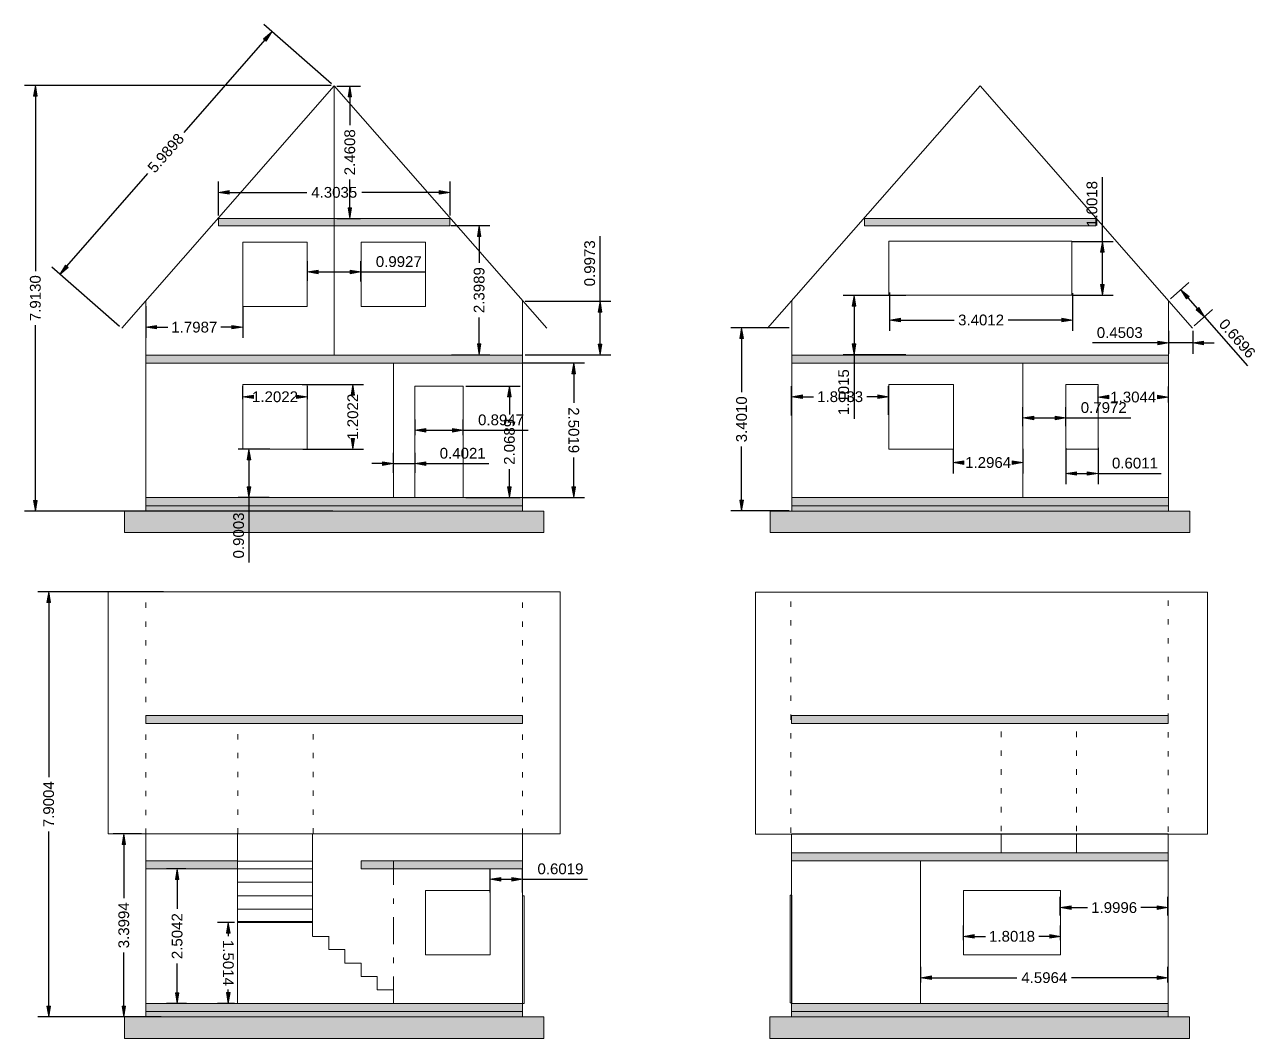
# Model space of a CAD drawing. Header units: inches. Extents: x -2.6 to 20.7, y -24.8 to 7.5.
# Drawn here: x -2.25 to 20.66, y -24.8 to -5.96 of the extents above; entities that cross this region are included whole.
import ezdxf

# ---------------------------------------------------------------- set-up
doc = ezdxf.new("R2010")
doc.units = ezdxf.units.IN
doc.header["$MEASUREMENT"] = 0
doc.linetypes.add('DASHDOT', pattern=[1, 0.5, -0.25, 0, -0.25])
doc.linetypes.add('DOT', pattern=[0.25, 0, -0.25])
doc.layers.get('0').update_dxf_attribs({"lineweight": 0})
doc.layers.get('Defpoints').update_dxf_attribs({"lineweight": 0})
doc.styles.get("Standard").update_dxf_attribs({"font": 'arial.ttf'})
doc.dimstyles.get("Standard").update_dxf_attribs({"dimtxt": 0.2, "dimasz": 0.2, "dimexe": 0.2, "dimexo": 0.05, "dimgap": 0.09, "dimtad": 0, "dimdec": 4, "dimzin": 0, "dimdsep": 46, "dimtxsty": 'Standard', "dimblk": 'VDDIM_DEFAULT', "dimcen": 0.09, "dimclre": 256, "dimclrt": 256, "dimadec": 0, "dimazin": 0, "dimtfac": 1, "dimtdec": 4, "dimtix": 1, "dimtmove": 0, "dimatfit": 3, "dimfxl": 0, "dimtolj": 1, "dimtzin": 0, "dimarcsym": 0})

# ---------------------------------------------------------------- blocks, each defined once
blk = doc.blocks.new('VDDIM_DEFAULT')
at = {"linetype": 'Continuous'}
blk.add_hatch(color=0, dxfattribs=at).paths.add_polyline_path([(0, 0), (-1, -0.1665), (-1, 0.1665)], flags=0)
at = {"color": 0, "linetype": 'Continuous'}
blk.add_lwpolyline([(0, 0), (-1, -0.1665), (-1, 0.1665), (0, 0)], dxfattribs=at)
blk = doc.blocks.new('*D25')
at = {"lineweight": -2}
for p, q in [((6.999, -12.247), (8.152, -12.247)), ((6.999, -14.748), (8.152, -14.748))]:
    blk.add_line(p, q, dxfattribs=at)
at = {"color": 0, "lineweight": -2}
for p, q in [((7.952, -12.447), (7.952, -12.991)), ((7.952, -14.548), (7.952, -14.004))]:
    blk.add_line(p, q, dxfattribs=at)
at = {"layer": 'Defpoints', "color": 0}
for p in [(6.949, -12.247), (7.952, -12.247), (6.949, -14.748)]:
    blk.add_point(p, dxfattribs=at)
at = {"color": 0, "lineweight": -2, "xscale": 0.2, "yscale": 0.2, "zscale": 0.2}
for p, rotation in [((7.952, -12.247), 90), ((7.952, -14.748), 270)]:
    blk.add_blockref('VDDIM_DEFAULT', p, dxfattribs=dict(at, rotation=rotation))
at = {"insert": (7.952, -13.497), "char_height": 0.2, "attachment_point": 5, "rotation": 270}
blk.add_mtext('\\A1;2.5019', dxfattribs=at)
blk = doc.blocks.new('*D26')
at = {"color": 0, "lineweight": -2}
for p, q in [((8.443, -11.101), (8.443, -9.892)), ((8.443, -11.898), (8.443, -11.301))]:
    blk.add_line(p, q, dxfattribs=at)
at = {"lineweight": -2}
for p, q in [((7.051, -11.101), (8.643, -11.101)), ((7.051, -12.098), (8.643, -12.098))]:
    blk.add_line(p, q, dxfattribs=at)
at = {"layer": 'Defpoints', "color": 0}
for p in [(7.001, -11.101), (8.443, -11.101), (7.001, -12.098)]:
    blk.add_point(p, dxfattribs=at)
at = {"color": 0, "lineweight": -2, "xscale": 0.2, "yscale": 0.2, "zscale": 0.2}
for p, rotation in [((8.443, -11.101), 90), ((8.443, -12.098), 270)]:
    blk.add_blockref('VDDIM_DEFAULT', p, dxfattribs=dict(at, rotation=rotation))
at = {"insert": (8.25, -10.396), "char_height": 0.2, "attachment_point": 5, "rotation": 90}
blk.add_mtext('\\A1;0.9973', dxfattribs=at)
blk = doc.blocks.new('*D27')
at = {"lineweight": -2}
for p, q in [((4.601, -14.29), (4.601, -13.919)), ((5.003, -14.29), (5.003, -13.919))]:
    blk.add_line(p, q, dxfattribs=at)
at = {"color": 0, "lineweight": -2}
for p, q in [((4.401, -14.119), (4.201, -14.119)), ((4.601, -14.119), (5.003, -14.119)), ((5.203, -14.119), (6.374, -14.119))]:
    blk.add_line(p, q, dxfattribs=at)
at = {"layer": 'Defpoints', "color": 0}
for p in [(5.003, -14.119), (4.601, -14.34), (5.003, -14.34)]:
    blk.add_point(p, dxfattribs=at)
at = {"color": 0, "lineweight": -2, "xscale": 0.2, "yscale": 0.2, "zscale": 0.2}
blk.add_blockref('VDDIM_DEFAULT', (4.601, -14.119), dxfattribs=at)
at = {"color": 0, "lineweight": -2, "xscale": 0.2, "yscale": 0.2, "zscale": 0.2, "rotation": 180}
blk.add_blockref('VDDIM_DEFAULT', (5.003, -14.119), dxfattribs=at)
at = {"insert": (5.889, -13.927), "char_height": 0.2, "attachment_point": 5}
blk.add_mtext('\\A1;0.4021', dxfattribs=at)
blk = doc.blocks.new('*D28')
at = {"lineweight": -2}
for p, q in [((5.003, -13.591), (5.003, -13.299)), ((5.897, -13.591), (5.897, -13.299))]:
    blk.add_line(p, q, dxfattribs=at)
at = {"color": 0, "lineweight": -2}
for p, q in [((5.203, -13.499), (5.697, -13.499)), ((5.897, -13.499), (7.106, -13.499))]:
    blk.add_line(p, q, dxfattribs=at)
at = {"layer": 'Defpoints', "color": 0}
for p in [(5.897, -13.499), (5.003, -13.641), (5.897, -13.641)]:
    blk.add_point(p, dxfattribs=at)
at = {"color": 0, "lineweight": -2, "xscale": 0.2, "yscale": 0.2, "zscale": 0.2, "rotation": 180}
blk.add_blockref('VDDIM_DEFAULT', (5.003, -13.499), dxfattribs=at)
at = {"color": 0, "lineweight": -2, "xscale": 0.2, "yscale": 0.2, "zscale": 0.2}
blk.add_blockref('VDDIM_DEFAULT', (5.897, -13.499), dxfattribs=at)
at = {"insert": (6.602, -13.306), "char_height": 0.2, "attachment_point": 5}
blk.add_mtext('\\A1;0.8947', dxfattribs=at)
blk = doc.blocks.new('*D29')
at = {"lineweight": -2}
for p, q in [((5.95, -12.68), (6.958, -12.68)), ((5.95, -14.749), (6.958, -14.749))]:
    blk.add_line(p, q, dxfattribs=at)
at = {"color": 0, "lineweight": -2}
for p, q in [((6.758, -12.88), (6.758, -13.208)), ((6.758, -14.549), (6.758, -14.221))]:
    blk.add_line(p, q, dxfattribs=at)
at = {"layer": 'Defpoints', "color": 0}
for p in [(5.9, -12.68), (6.758, -12.68), (5.9, -14.749)]:
    blk.add_point(p, dxfattribs=at)
at = {"color": 0, "lineweight": -2, "xscale": 0.2, "yscale": 0.2, "zscale": 0.2}
for p, rotation in [((6.758, -12.68), 89.99999999999991), ((6.758, -14.749), 269.9999999999999)]:
    blk.add_blockref('VDDIM_DEFAULT', p, dxfattribs=dict(at, rotation=rotation))
at = {"insert": (6.758, -13.714), "char_height": 0.2, "attachment_point": 5, "rotation": 90}
blk.add_mtext('\\A1;2.0689', dxfattribs=at)
blk = doc.blocks.new('*D30')
at = {"lineweight": -2}
for p, q in [((3.549, -7.101), (3.991, -7.101)), ((3.549, -9.562), (3.991, -9.562))]:
    blk.add_line(p, q, dxfattribs=at)
at = {"color": 0, "lineweight": -2}
for p, q in [((3.791, -7.301), (3.791, -7.825)), ((3.791, -9.362), (3.791, -8.838))]:
    blk.add_line(p, q, dxfattribs=at)
at = {"layer": 'Defpoints', "color": 0}
for p in [(3.499, -7.101), (3.499, -9.562), (3.791, -9.562)]:
    blk.add_point(p, dxfattribs=at)
at = {"color": 0, "lineweight": -2, "xscale": 0.2, "yscale": 0.2, "zscale": 0.2}
for p, rotation in [((3.791, -7.101), 90), ((3.791, -9.562), 270)]:
    blk.add_blockref('VDDIM_DEFAULT', p, dxfattribs=dict(at, rotation=rotation))
at = {"insert": (3.791, -8.332), "char_height": 0.2, "attachment_point": 5, "rotation": 90}
blk.add_mtext('\\A1;2.4608', dxfattribs=at)
blk = doc.blocks.new('*D31')
at = {"lineweight": -2}
for p, q in [((1.35, -9.51), (1.35, -8.878)), ((5.653, -9.51), (5.653, -8.878))]:
    blk.add_line(p, q, dxfattribs=at)
at = {"color": 0, "lineweight": -2}
for p, q in [((1.55, -9.078), (2.992, -9.078)), ((5.453, -9.078), (4.011, -9.078))]:
    blk.add_line(p, q, dxfattribs=at)
at = {"layer": 'Defpoints', "color": 0}
for p in [(5.653, -9.078), (1.35, -9.56), (5.653, -9.56)]:
    blk.add_point(p, dxfattribs=at)
at = {"color": 0, "lineweight": -2, "xscale": 0.2, "yscale": 0.2, "zscale": 0.2, "rotation": 180}
blk.add_blockref('VDDIM_DEFAULT', (1.35, -9.078), dxfattribs=at)
at = {"color": 0, "lineweight": -2, "xscale": 0.2, "yscale": 0.2, "zscale": 0.2}
blk.add_blockref('VDDIM_DEFAULT', (5.653, -9.078), dxfattribs=at)
at = {"insert": (3.501, -9.078), "char_height": 0.2, "attachment_point": 5}
blk.add_mtext('\\A1;4.3035', dxfattribs=at)
blk = doc.blocks.new('*D32')
at = {"lineweight": -2}
for p, q in [((3.451, -7.062), (2.191, -5.96)), ((-0.491, -11.571), (-1.751, -10.47))]:
    blk.add_line(p, q, dxfattribs=at)
at = {"color": 0, "lineweight": -2}
for p, q in [((2.21, -6.242), (0.703, -7.966)), ((-1.469, -10.451), (0.038, -8.727))]:
    blk.add_line(p, q, dxfattribs=at)
at = {"layer": 'Defpoints', "color": 0}
for p in [(2.342, -6.092), (3.489, -7.094), (-0.453, -11.604)]:
    blk.add_point(p, dxfattribs=at)
at = {"color": 0, "lineweight": -2, "xscale": 0.2, "yscale": 0.2, "zscale": 0.2}
for p, rotation in [((2.342, -6.092), 48.83959633795348), ((-1.6, -10.601), 228.8395963379535)]:
    blk.add_blockref('VDDIM_DEFAULT', p, dxfattribs=dict(at, rotation=rotation))
at = {"insert": (0.371, -8.346), "char_height": 0.2, "attachment_point": 5, "rotation": 48.8396}
blk.add_mtext('\\A1;5.9898', dxfattribs=at)
blk = doc.blocks.new('*D33')
at = {"lineweight": -2}
for p, q in [((3.444, -7.088), (-2.254, -7.088)), ((3.478, -15.001), (-2.254, -15.001))]:
    blk.add_line(p, q, dxfattribs=at)
at = {"color": 0, "lineweight": -2}
for p, q in [((-2.054, -7.288), (-2.054, -10.541)), ((-2.054, -14.801), (-2.054, -11.548))]:
    blk.add_line(p, q, dxfattribs=at)
at = {"layer": 'Defpoints', "color": 0}
for p in [(3.494, -7.088), (-2.054, -15.001), (3.528, -15.001)]:
    blk.add_point(p, dxfattribs=at)
at = {"color": 0, "lineweight": -2, "xscale": 0.2, "yscale": 0.2, "zscale": 0.2}
for p, rotation in [((-2.054, -7.088), 89.99999999999991), ((-2.054, -15.001), 269.9999999999999)]:
    blk.add_blockref('VDDIM_DEFAULT', p, dxfattribs=dict(at, rotation=rotation))
at = {"insert": (-2.054, -11.044), "char_height": 0.2, "attachment_point": 5, "rotation": 90}
blk.add_mtext('\\A1;7.9130', dxfattribs=at)
blk = doc.blocks.new('*D34')
at = {"lineweight": -2}
for p, q in [((5.666, -9.695), (6.395, -9.695)), ((5.678, -12.094), (6.395, -12.094))]:
    blk.add_line(p, q, dxfattribs=at)
at = {"color": 0, "lineweight": -2}
for p, q in [((6.195, -9.895), (6.195, -10.387)), ((6.195, -11.894), (6.195, -11.401))]:
    blk.add_line(p, q, dxfattribs=at)
at = {"layer": 'Defpoints', "color": 0}
for p in [(5.616, -9.695), (5.628, -12.094), (6.195, -12.094)]:
    blk.add_point(p, dxfattribs=at)
at = {"color": 0, "lineweight": -2, "xscale": 0.2, "yscale": 0.2, "zscale": 0.2}
for p, rotation in [((6.195, -9.695), 89.99999999999986), ((6.195, -12.094), 269.9999999999998)]:
    blk.add_blockref('VDDIM_DEFAULT', p, dxfattribs=dict(at, rotation=rotation))
at = {"insert": (6.195, -10.894), "char_height": 0.2, "attachment_point": 5, "rotation": 90}
blk.add_mtext('\\A1;2.3989', dxfattribs=at)
blk = doc.blocks.new('*D35')
at = {"lineweight": -2}
for p, q in [((3.004, -10.72), (3.004, -10.357)), ((3.997, -10.732), (3.997, -10.357))]:
    blk.add_line(p, q, dxfattribs=at)
at = {"color": 0, "lineweight": -2}
for p, q in [((3.204, -10.557), (3.797, -10.557)), ((3.997, -10.557), (5.206, -10.557))]:
    blk.add_line(p, q, dxfattribs=at)
at = {"layer": 'Defpoints', "color": 0}
for p in [(3.997, -10.557), (3.004, -10.77), (3.997, -10.782)]:
    blk.add_point(p, dxfattribs=at)
at = {"color": 0, "lineweight": -2, "xscale": 0.2, "yscale": 0.2, "zscale": 0.2, "rotation": 180}
blk.add_blockref('VDDIM_DEFAULT', (3.004, -10.557), dxfattribs=at)
at = {"color": 0, "lineweight": -2, "xscale": 0.2, "yscale": 0.2, "zscale": 0.2}
blk.add_blockref('VDDIM_DEFAULT', (3.997, -10.557), dxfattribs=at)
at = {"insert": (4.701, -10.365), "char_height": 0.2, "attachment_point": 5}
blk.add_mtext('\\A1;0.9927', dxfattribs=at)
blk = doc.blocks.new('*D40')
at = {"lineweight": -2}
for p, q in [((13.824, -10.94), (13.824, -11.65)), ((17.226, -10.949), (17.226, -11.65))]:
    blk.add_line(p, q, dxfattribs=at)
at = {"color": 0, "lineweight": -2}
for p, q in [((14.024, -11.45), (15.022, -11.45)), ((17.026, -11.45), (16.029, -11.45))]:
    blk.add_line(p, q, dxfattribs=at)
at = {"layer": 'Defpoints', "color": 0}
for p in [(13.824, -10.89), (17.226, -10.899), (17.226, -11.45)]:
    blk.add_point(p, dxfattribs=at)
at = {"color": 0, "lineweight": -2, "xscale": 0.2, "yscale": 0.2, "zscale": 0.2, "rotation": 180}
blk.add_blockref('VDDIM_DEFAULT', (13.824, -11.45), dxfattribs=at)
at = {"color": 0, "lineweight": -2, "xscale": 0.2, "yscale": 0.2, "zscale": 0.2}
blk.add_blockref('VDDIM_DEFAULT', (17.226, -11.45), dxfattribs=at)
at = {"insert": (15.525, -11.45), "char_height": 0.2, "attachment_point": 5}
blk.add_mtext('\\A1;3.4012', dxfattribs=at)
blk = doc.blocks.new('*D41')
at = {"lineweight": -2}
for p, q in [((0, -11.195), (0, -11.783)), ((1.799, -11.195), (1.799, -11.783))]:
    blk.add_line(p, q, dxfattribs=at)
at = {"color": 0, "lineweight": -2}
for p, q in [((0.2, -11.583), (0.405, -11.583)), ((1.599, -11.583), (1.395, -11.583))]:
    blk.add_line(p, q, dxfattribs=at)
at = {"layer": 'Defpoints', "color": 0}
for p in [(0, -11.145), (1.799, -11.145), (1.799, -11.583)]:
    blk.add_point(p, dxfattribs=at)
at = {"color": 0, "lineweight": -2, "xscale": 0.2, "yscale": 0.2, "zscale": 0.2, "rotation": 180}
blk.add_blockref('VDDIM_DEFAULT', (0, -11.583), dxfattribs=at)
at = {"color": 0, "lineweight": -2, "xscale": 0.2, "yscale": 0.2, "zscale": 0.2}
blk.add_blockref('VDDIM_DEFAULT', (1.799, -11.583), dxfattribs=at)
at = {"insert": (0.9, -11.583), "char_height": 0.2, "attachment_point": 5}
blk.add_mtext('\\A1;1.7987', dxfattribs=at)
blk = doc.blocks.new('*D42')
at = {"lineweight": -2}
for p, q in [((12.003, -13.227), (12.003, -12.676)), ((13.806, -13.21), (13.806, -12.676))]:
    blk.add_line(p, q, dxfattribs=at)
at = {"color": 0, "lineweight": -2}
for p, q in [((12.203, -12.876), (12.409, -12.876)), ((13.606, -12.876), (13.4, -12.876))]:
    blk.add_line(p, q, dxfattribs=at)
at = {"layer": 'Defpoints', "color": 0}
for p in [(13.806, -12.876), (12.003, -13.277), (13.806, -13.26)]:
    blk.add_point(p, dxfattribs=at)
at = {"color": 0, "lineweight": -2, "xscale": 0.2, "yscale": 0.2, "zscale": 0.2, "rotation": 180}
blk.add_blockref('VDDIM_DEFAULT', (12.003, -12.876), dxfattribs=at)
at = {"color": 0, "lineweight": -2, "xscale": 0.2, "yscale": 0.2, "zscale": 0.2}
blk.add_blockref('VDDIM_DEFAULT', (13.806, -12.876), dxfattribs=at)
at = {"insert": (12.905, -12.876), "char_height": 0.2, "attachment_point": 5}
blk.add_mtext('\\A1;1.8033', dxfattribs=at)
blk = doc.blocks.new('*D43')
at = {"lineweight": -2}
for p, q in [((16.304, -13.421), (16.304, -13.07)), ((17.101, -13.421), (17.101, -13.07))]:
    blk.add_line(p, q, dxfattribs=at)
at = {"color": 0, "lineweight": -2}
for p, q in [((16.504, -13.27), (16.901, -13.27)), ((17.101, -13.27), (18.308, -13.27))]:
    blk.add_line(p, q, dxfattribs=at)
at = {"layer": 'Defpoints', "color": 0}
for p in [(17.101, -13.27), (16.304, -13.471), (17.101, -13.471)]:
    blk.add_point(p, dxfattribs=at)
at = {"color": 0, "lineweight": -2, "xscale": 0.2, "yscale": 0.2, "zscale": 0.2, "rotation": 180}
blk.add_blockref('VDDIM_DEFAULT', (16.304, -13.27), dxfattribs=at)
at = {"color": 0, "lineweight": -2, "xscale": 0.2, "yscale": 0.2, "zscale": 0.2}
blk.add_blockref('VDDIM_DEFAULT', (17.101, -13.27), dxfattribs=at)
at = {"insert": (17.805, -13.078), "char_height": 0.2, "attachment_point": 5}
blk.add_mtext('\\A1;0.7972', dxfattribs=at)
blk = doc.blocks.new('*D44')
at = {"lineweight": -2}
for p, q in [((15.007, -13.843), (15.007, -14.299)), ((16.304, -13.843), (16.304, -14.299))]:
    blk.add_line(p, q, dxfattribs=at)
at = {"color": 0, "lineweight": -2}
for p, q in [((15.207, -14.099), (15.161, -14.099)), ((16.104, -14.099), (16.151, -14.099))]:
    blk.add_line(p, q, dxfattribs=at)
at = {"layer": 'Defpoints', "color": 0}
for p in [(15.007, -13.793), (16.304, -13.793), (16.304, -14.099)]:
    blk.add_point(p, dxfattribs=at)
at = {"color": 0, "lineweight": -2, "xscale": 0.2, "yscale": 0.2, "zscale": 0.2, "rotation": 180}
blk.add_blockref('VDDIM_DEFAULT', (15.007, -14.099), dxfattribs=at)
at = {"color": 0, "lineweight": -2, "xscale": 0.2, "yscale": 0.2, "zscale": 0.2}
blk.add_blockref('VDDIM_DEFAULT', (16.304, -14.099), dxfattribs=at)
at = {"insert": (15.656, -14.099), "char_height": 0.2, "attachment_point": 5}
blk.add_mtext('\\A1;1.2964', dxfattribs=at)
blk = doc.blocks.new('*D45')
at = {"color": 0, "lineweight": -2}
for p, q in [((17.779, -9.988), (17.779, -8.797)), ((17.779, -10.79), (17.779, -9.988))]:
    blk.add_line(p, q, dxfattribs=at)
at = {"lineweight": -2}
for p, q in [((17.217, -9.988), (17.979, -9.988)), ((17.217, -10.99), (17.979, -10.99))]:
    blk.add_line(p, q, dxfattribs=at)
at = {"layer": 'Defpoints', "color": 0}
for p in [(17.167, -9.988), (17.779, -9.988), (17.167, -10.99)]:
    blk.add_point(p, dxfattribs=at)
at = {"color": 0, "lineweight": -2, "xscale": 0.2, "yscale": 0.2, "zscale": 0.2}
for p, rotation in [((17.779, -9.988), 89.9999999999998), ((17.779, -10.99), 269.9999999999998)]:
    blk.add_blockref('VDDIM_DEFAULT', p, dxfattribs=dict(at, rotation=rotation))
at = {"insert": (17.587, -9.293), "char_height": 0.2, "attachment_point": 5, "rotation": 90}
blk.add_mtext('\\A1;1.0018', dxfattribs=at)
blk = doc.blocks.new('*D46')
at = {"lineweight": -2}
for p, q in [((17.098, -13.83), (17.098, -14.502)), ((17.699, -13.826), (17.699, -14.502))]:
    blk.add_line(p, q, dxfattribs=at)
at = {"color": 0, "lineweight": -2}
for p, q in [((17.298, -14.302), (17.499, -14.302)), ((17.699, -14.302), (18.87, -14.302))]:
    blk.add_line(p, q, dxfattribs=at)
at = {"layer": 'Defpoints', "color": 0}
for p in [(17.098, -13.78), (17.699, -13.776), (17.699, -14.302)]:
    blk.add_point(p, dxfattribs=at)
at = {"color": 0, "lineweight": -2, "xscale": 0.2, "yscale": 0.2, "zscale": 0.2, "rotation": 180}
blk.add_blockref('VDDIM_DEFAULT', (17.098, -14.302), dxfattribs=at)
at = {"color": 0, "lineweight": -2, "xscale": 0.2, "yscale": 0.2, "zscale": 0.2}
blk.add_blockref('VDDIM_DEFAULT', (17.699, -14.302), dxfattribs=at)
at = {"insert": (18.385, -14.11), "char_height": 0.2, "attachment_point": 5}
blk.add_mtext('\\A1;0.6011', dxfattribs=at)
blk = doc.blocks.new('*D48')
at = {"lineweight": -2}
for p, q in [((19.044, -11.054), (19.386, -10.754)), ((19.486, -11.557), (19.828, -11.257))]:
    blk.add_line(p, q, dxfattribs=at)
at = {"color": 0, "lineweight": -2}
for p, q in [((19.368, -11.036), (19.678, -11.389)), ((19.678, -11.389), (20.475, -12.298))]:
    blk.add_line(p, q, dxfattribs=at)
at = {"layer": 'Defpoints', "color": 0}
for p in [(19.006, -11.087), (19.678, -11.389), (19.448, -11.59)]:
    blk.add_point(p, dxfattribs=at)
at = {"color": 0, "lineweight": -2, "xscale": 0.2, "yscale": 0.2, "zscale": 0.2}
for p, rotation in [((19.236, -10.886), 131.2759420272517), ((19.678, -11.389), 311.2759420272517)]:
    blk.add_blockref('VDDIM_DEFAULT', p, dxfattribs=dict(at, rotation=rotation))
at = {"insert": (20.287, -11.792), "char_height": 0.2, "attachment_point": 5, "rotation": 311.2759}
blk.add_mtext('\\A1;0.6696', dxfattribs=at)
blk = doc.blocks.new('*D49')
at = {"lineweight": -2}
for p, q in [((19.008, -11.651), (19.008, -12.076)), ((19.458, -11.651), (19.458, -12.076))]:
    blk.add_line(p, q, dxfattribs=at)
at = {"color": 0, "lineweight": -2}
for p, q in [((18.808, -11.876), (17.599, -11.876)), ((19.458, -11.876), (19.008, -11.876)), ((19.658, -11.876), (19.858, -11.876))]:
    blk.add_line(p, q, dxfattribs=at)
at = {"layer": 'Defpoints', "color": 0}
for p in [(19.008, -11.601), (19.458, -11.601), (19.008, -11.876)]:
    blk.add_point(p, dxfattribs=at)
at = {"color": 0, "lineweight": -2, "xscale": 0.2, "yscale": 0.2, "zscale": 0.2}
blk.add_blockref('VDDIM_DEFAULT', (19.008, -11.876), dxfattribs=at)
at = {"color": 0, "lineweight": -2, "xscale": 0.2, "yscale": 0.2, "zscale": 0.2, "rotation": 180}
blk.add_blockref('VDDIM_DEFAULT', (19.458, -11.876), dxfattribs=at)
at = {"insert": (18.103, -11.684), "char_height": 0.2, "attachment_point": 5}
blk.add_mtext('\\A1;0.4503', dxfattribs=at)
blk = doc.blocks.new('*D50')
at = {"lineweight": -2}
for p, q in [((1.799, -12.922), (1.799, -12.677)), ((3.001, -12.922), (3.001, -12.677))]:
    blk.add_line(p, q, dxfattribs=at)
at = {"color": 0, "lineweight": -2}
for p, q in [((1.999, -12.877), (1.906, -12.877)), ((2.801, -12.877), (2.894, -12.877))]:
    blk.add_line(p, q, dxfattribs=at)
at = {"layer": 'Defpoints', "color": 0}
for p in [(1.799, -12.972), (3.001, -12.877), (3.001, -12.972)]:
    blk.add_point(p, dxfattribs=at)
at = {"color": 0, "lineweight": -2, "xscale": 0.2, "yscale": 0.2, "zscale": 0.2, "rotation": 180}
blk.add_blockref('VDDIM_DEFAULT', (1.799, -12.877), dxfattribs=at)
at = {"color": 0, "lineweight": -2, "xscale": 0.2, "yscale": 0.2, "zscale": 0.2}
blk.add_blockref('VDDIM_DEFAULT', (3.001, -12.877), dxfattribs=at)
at = {"insert": (2.4, -12.877), "char_height": 0.2, "attachment_point": 5}
blk.add_mtext('\\A1;1.2022', dxfattribs=at)
blk = doc.blocks.new('*D51')
at = {"lineweight": -2}
for p, q in [((2.906, -12.647), (4.046, -12.647)), ((2.917, -13.849), (4.046, -13.849))]:
    blk.add_line(p, q, dxfattribs=at)
at = {"color": 0, "lineweight": -2}
for p, q in [((3.846, -12.847), (3.846, -12.754)), ((3.846, -13.649), (3.846, -13.743))]:
    blk.add_line(p, q, dxfattribs=at)
at = {"layer": 'Defpoints', "color": 0}
for p in [(2.856, -12.647), (2.867, -13.849), (3.846, -13.849)]:
    blk.add_point(p, dxfattribs=at)
at = {"color": 0, "lineweight": -2, "xscale": 0.2, "yscale": 0.2, "zscale": 0.2}
for p, rotation in [((3.846, -12.647), 89.99999999999977), ((3.846, -13.849), 269.9999999999997)]:
    blk.add_blockref('VDDIM_DEFAULT', p, dxfattribs=dict(at, rotation=rotation))
at = {"insert": (3.846, -13.248), "char_height": 0.2, "attachment_point": 5, "rotation": 90}
blk.add_mtext('\\A1;1.2022', dxfattribs=at)
blk = doc.blocks.new('*D52')
at = {"lineweight": -2}
for p, q in [((2.303, -13.849), (1.716, -13.849)), ((2.291, -14.75), (1.716, -14.75))]:
    blk.add_line(p, q, dxfattribs=at)
at = {"color": 0, "lineweight": -2}
for p, q in [((1.916, -14.049), (1.916, -14.55)), ((1.916, -14.75), (1.916, -15.959))]:
    blk.add_line(p, q, dxfattribs=at)
at = {"layer": 'Defpoints', "color": 0}
for p in [(2.353, -13.849), (1.916, -14.75), (2.341, -14.75)]:
    blk.add_point(p, dxfattribs=at)
at = {"color": 0, "lineweight": -2, "xscale": 0.2, "yscale": 0.2, "zscale": 0.2}
for p, rotation in [((1.916, -13.849), 90), ((1.916, -14.75), 270)]:
    blk.add_blockref('VDDIM_DEFAULT', p, dxfattribs=dict(at, rotation=rotation))
at = {"insert": (1.724, -15.454), "char_height": 0.2, "attachment_point": 5, "rotation": 90}
blk.add_mtext('\\A1;0.9003', dxfattribs=at)
blk = doc.blocks.new('*D53')
at = {"lineweight": -2}
for p, q in [((17.702, -13.001), (17.702, -12.682)), ((19.006, -12.985), (19.006, -12.682))]:
    blk.add_line(p, q, dxfattribs=at)
at = {"color": 0, "lineweight": -2}
for p, q in [((17.902, -12.882), (17.859, -12.882)), ((18.806, -12.882), (18.849, -12.882))]:
    blk.add_line(p, q, dxfattribs=at)
at = {"layer": 'Defpoints', "color": 0}
for p in [(17.702, -13.051), (19.006, -12.882), (19.006, -13.035)]:
    blk.add_point(p, dxfattribs=at)
at = {"color": 0, "lineweight": -2, "xscale": 0.2, "yscale": 0.2, "zscale": 0.2, "rotation": 180}
blk.add_blockref('VDDIM_DEFAULT', (17.702, -12.882), dxfattribs=at)
at = {"color": 0, "lineweight": -2, "xscale": 0.2, "yscale": 0.2, "zscale": 0.2}
blk.add_blockref('VDDIM_DEFAULT', (19.006, -12.882), dxfattribs=at)
at = {"insert": (18.354, -12.882), "char_height": 0.2, "attachment_point": 5}
blk.add_mtext('\\A1;1.3044', dxfattribs=at)
blk = doc.blocks.new('*D54')
at = {"lineweight": -2}
for p, q in [((11.958, -11.594), (10.873, -11.594)), ((11.96, -14.995), (10.873, -14.995))]:
    blk.add_line(p, q, dxfattribs=at)
at = {"color": 0, "lineweight": -2}
for p, q in [((11.073, -11.794), (11.073, -12.79)), ((11.073, -14.795), (11.073, -13.799))]:
    blk.add_line(p, q, dxfattribs=at)
at = {"layer": 'Defpoints', "color": 0}
for p in [(11.073, -11.594), (12.008, -11.594), (12.01, -14.995)]:
    blk.add_point(p, dxfattribs=at)
at = {"color": 0, "lineweight": -2, "xscale": 0.2, "yscale": 0.2, "zscale": 0.2}
for p, rotation in [((11.073, -11.594), 89.99999999999993), ((11.073, -14.995), 269.9999999999999)]:
    blk.add_blockref('VDDIM_DEFAULT', p, dxfattribs=dict(at, rotation=rotation))
at = {"insert": (11.073, -13.295), "char_height": 0.2, "attachment_point": 5, "rotation": 90}
blk.add_mtext('\\A1;3.4010', dxfattribs=at)
blk = doc.blocks.new('*D55')
at = {"lineweight": -2}
for p, q in [((15.199, -22.975), (15.199, -22.705)), ((17.001, -22.975), (17.001, -22.705))]:
    blk.add_line(p, q, dxfattribs=at)
at = {"color": 0, "lineweight": -2}
for p, q in [((15.399, -22.905), (15.605, -22.905)), ((16.801, -22.905), (16.596, -22.905))]:
    blk.add_line(p, q, dxfattribs=at)
at = {"layer": 'Defpoints', "color": 0}
for p in [(17.001, -22.905), (15.199, -23.025), (17.001, -23.025)]:
    blk.add_point(p, dxfattribs=at)
at = {"color": 0, "lineweight": -2, "xscale": 0.2, "yscale": 0.2, "zscale": 0.2, "rotation": 180}
blk.add_blockref('VDDIM_DEFAULT', (15.199, -22.905), dxfattribs=at)
at = {"color": 0, "lineweight": -2, "xscale": 0.2, "yscale": 0.2, "zscale": 0.2}
blk.add_blockref('VDDIM_DEFAULT', (17.001, -22.905), dxfattribs=at)
at = {"insert": (16.1, -22.905), "char_height": 0.2, "attachment_point": 5}
blk.add_mtext('\\A1;1.8018', dxfattribs=at)
blk = doc.blocks.new('*D56')
at = {"lineweight": -2}
for p, q in [((16.998, -22.516), (16.998, -22.171)), ((18.998, -22.516), (18.998, -22.171))]:
    blk.add_line(p, q, dxfattribs=at)
at = {"color": 0, "lineweight": -2}
for p, q in [((17.198, -22.371), (17.503, -22.371)), ((18.798, -22.371), (18.493, -22.371))]:
    blk.add_line(p, q, dxfattribs=at)
at = {"layer": 'Defpoints', "color": 0}
for p in [(18.998, -22.371), (16.998, -22.566), (18.998, -22.566)]:
    blk.add_point(p, dxfattribs=at)
at = {"color": 0, "lineweight": -2, "xscale": 0.2, "yscale": 0.2, "zscale": 0.2, "rotation": 180}
blk.add_blockref('VDDIM_DEFAULT', (16.998, -22.371), dxfattribs=at)
at = {"color": 0, "lineweight": -2, "xscale": 0.2, "yscale": 0.2, "zscale": 0.2}
blk.add_blockref('VDDIM_DEFAULT', (18.998, -22.371), dxfattribs=at)
at = {"insert": (17.998, -22.371), "char_height": 0.2, "attachment_point": 5}
blk.add_mtext('\\A1;1.9996', dxfattribs=at)
blk = doc.blocks.new('*D57')
at = {"lineweight": -2}
for p, q in [((14.402, -23.764), (14.402, -23.473)), ((18.998, -23.764), (18.998, -23.473))]:
    blk.add_line(p, q, dxfattribs=at)
at = {"color": 0, "lineweight": -2}
for p, q in [((14.602, -23.673), (16.191, -23.673)), ((18.798, -23.673), (17.208, -23.673))]:
    blk.add_line(p, q, dxfattribs=at)
at = {"layer": 'Defpoints', "color": 0}
for p in [(14.402, -23.814), (18.998, -23.673), (18.998, -23.814)]:
    blk.add_point(p, dxfattribs=at)
at = {"color": 0, "lineweight": -2, "xscale": 0.2, "yscale": 0.2, "zscale": 0.2, "rotation": 180}
blk.add_blockref('VDDIM_DEFAULT', (14.402, -23.673), dxfattribs=at)
at = {"color": 0, "lineweight": -2, "xscale": 0.2, "yscale": 0.2, "zscale": 0.2}
blk.add_blockref('VDDIM_DEFAULT', (18.998, -23.673), dxfattribs=at)
at = {"insert": (16.7, -23.673), "char_height": 0.2, "attachment_point": 5}
blk.add_mtext('\\A1;4.5964', dxfattribs=at)
blk = doc.blocks.new('*D58')
at = {"lineweight": -2}
for p, q in [((6.399, -22.089), (6.399, -21.644)), ((7.001, -22.089), (7.001, -21.644))]:
    blk.add_line(p, q, dxfattribs=at)
at = {"color": 0, "lineweight": -2}
for p, q in [((6.599, -21.844), (6.801, -21.844)), ((7.001, -21.844), (8.211, -21.844))]:
    blk.add_line(p, q, dxfattribs=at)
at = {"layer": 'Defpoints', "color": 0}
for p in [(7.001, -21.844), (6.399, -22.139), (7.001, -22.139)]:
    blk.add_point(p, dxfattribs=at)
at = {"color": 0, "lineweight": -2, "xscale": 0.2, "yscale": 0.2, "zscale": 0.2, "rotation": 180}
blk.add_blockref('VDDIM_DEFAULT', (6.399, -21.844), dxfattribs=at)
at = {"color": 0, "lineweight": -2, "xscale": 0.2, "yscale": 0.2, "zscale": 0.2}
blk.add_blockref('VDDIM_DEFAULT', (7.001, -21.844), dxfattribs=at)
at = {"insert": (7.706, -21.651), "char_height": 0.2, "attachment_point": 5}
blk.add_mtext('\\A1;0.6019', dxfattribs=at)
blk = doc.blocks.new('*D59')
at = {"lineweight": -2}
for p, q in [((14.127, -10.993), (12.963, -10.993)), ((14.127, -12.095), (12.963, -12.095))]:
    blk.add_line(p, q, dxfattribs=at)
at = {"color": 0, "lineweight": -2}
for p, q in [((13.163, -11.193), (13.163, -12.095)), ((13.163, -12.095), (13.163, -13.287))]:
    blk.add_line(p, q, dxfattribs=at)
at = {"layer": 'Defpoints', "color": 0}
for p in [(14.177, -10.993), (13.163, -12.095), (14.177, -12.095)]:
    blk.add_point(p, dxfattribs=at)
at = {"color": 0, "lineweight": -2, "xscale": 0.2, "yscale": 0.2, "zscale": 0.2}
for p, rotation in [((13.163, -10.993), 89.99999999999991), ((13.163, -12.095), 269.9999999999999)]:
    blk.add_blockref('VDDIM_DEFAULT', p, dxfattribs=dict(at, rotation=rotation))
at = {"insert": (12.971, -12.791), "char_height": 0.2, "attachment_point": 5, "rotation": 90}
blk.add_mtext('\\A1;1.1015', dxfattribs=at)
blk = doc.blocks.new('*D60')
at = {"lineweight": -2}
for p, q in [((0.327, -16.499), (-2.007, -16.499)), ((0.286, -24.4), (-2.007, -24.4))]:
    blk.add_line(p, q, dxfattribs=at)
at = {"color": 0, "lineweight": -2}
for p, q in [((-1.807, -16.699), (-1.807, -19.946)), ((-1.807, -24.2), (-1.807, -20.953))]:
    blk.add_line(p, q, dxfattribs=at)
at = {"layer": 'Defpoints', "color": 0}
for p in [(-1.807, -16.499), (0.377, -16.499), (0.336, -24.4)]:
    blk.add_point(p, dxfattribs=at)
at = {"color": 0, "lineweight": -2, "xscale": 0.2, "yscale": 0.2, "zscale": 0.2}
for p, rotation in [((-1.807, -16.499), 89.9999999999999), ((-1.807, -24.4), 269.9999999999999)]:
    blk.add_blockref('VDDIM_DEFAULT', p, dxfattribs=dict(at, rotation=rotation))
at = {"insert": (-1.807, -20.449), "char_height": 0.2, "attachment_point": 5, "rotation": 90}
blk.add_mtext('\\A1;7.9004', dxfattribs=at)
blk = doc.blocks.new('*D61')
at = {"lineweight": -2}
for p, q in [((-0.083, -20.999), (-0.61, -20.999)), ((-0.102, -24.399), (-0.61, -24.399))]:
    blk.add_line(p, q, dxfattribs=at)
at = {"color": 0, "lineweight": -2}
for p, q in [((-0.41, -21.199), (-0.41, -22.195)), ((-0.41, -24.199), (-0.41, -23.203))]:
    blk.add_line(p, q, dxfattribs=at)
at = {"layer": 'Defpoints', "color": 0}
for p in [(-0.41, -20.999), (-0.033, -20.999), (-0.052, -24.399)]:
    blk.add_point(p, dxfattribs=at)
at = {"color": 0, "lineweight": -2, "xscale": 0.2, "yscale": 0.2, "zscale": 0.2}
for p, rotation in [((-0.41, -20.999), 90), ((-0.41, -24.399), 270)]:
    blk.add_blockref('VDDIM_DEFAULT', p, dxfattribs=dict(at, rotation=rotation))
at = {"insert": (-0.41, -22.699), "char_height": 0.2, "attachment_point": 5, "rotation": 90}
blk.add_mtext('\\A1;3.3994', dxfattribs=at)
blk = doc.blocks.new('*D62')
at = {"lineweight": -2}
for p, q in [((1.65, -22.648), (1.331, -22.648)), ((1.649, -24.15), (1.331, -24.15))]:
    blk.add_line(p, q, dxfattribs=at)
at = {"color": 0, "lineweight": -2}
for p, q in [((1.531, -22.848), (1.531, -22.904)), ((1.531, -23.95), (1.531, -23.894))]:
    blk.add_line(p, q, dxfattribs=at)
at = {"layer": 'Defpoints', "color": 0}
for p in [(1.531, -22.648), (1.7, -22.648), (1.699, -24.15)]:
    blk.add_point(p, dxfattribs=at)
at = {"color": 0, "lineweight": -2, "xscale": 0.2, "yscale": 0.2, "zscale": 0.2}
for p, rotation in [((1.531, -22.648), 90), ((1.531, -24.15), 270)]:
    blk.add_blockref('VDDIM_DEFAULT', p, dxfattribs=dict(at, rotation=rotation))
at = {"insert": (1.531, -23.399), "char_height": 0.2, "attachment_point": 5, "rotation": 270}
blk.add_mtext('\\A1;1.5014', dxfattribs=at)
blk = doc.blocks.new('*D63')
at = {"lineweight": -2}
for p, q in [((0.74, -21.649), (0.381, -21.649)), ((0.756, -24.153), (0.381, -24.153))]:
    blk.add_line(p, q, dxfattribs=at)
at = {"color": 0, "lineweight": -2}
for p, q in [((0.581, -21.849), (0.581, -22.396)), ((0.581, -23.953), (0.581, -23.406))]:
    blk.add_line(p, q, dxfattribs=at)
at = {"layer": 'Defpoints', "color": 0}
for p in [(0.581, -21.649), (0.79, -21.649), (0.806, -24.153)]:
    blk.add_point(p, dxfattribs=at)
at = {"color": 0, "lineweight": -2, "xscale": 0.2, "yscale": 0.2, "zscale": 0.2}
for p, rotation in [((0.581, -21.649), 90), ((0.581, -24.153), 270)]:
    blk.add_blockref('VDDIM_DEFAULT', p, dxfattribs=dict(at, rotation=rotation))
at = {"insert": (0.581, -22.901), "char_height": 0.2, "attachment_point": 5, "rotation": 90}
blk.add_mtext('\\A1;2.5042', dxfattribs=at)

msp = doc.modelspace()

# ---------------------------------------------------------------- hatches: boundary and pattern name
for color, points in [(44, [(1.35, -9.7), (5.65, -9.7), (5.65, -9.56213), (1.35, -9.56213)]), (44, [(13.35729, -9.7), (17.65729, -9.7), (17.65729, -9.56213), (13.35729, -9.56213)]), (44, [(0, -12.25), (7, -12.25), (7, -12.1), (0, -12.1)]), (44, [(12.00729, -12.25), (19.00729, -12.25), (19.00729, -12.1), (12.00729, -12.1)]), (44, [(0, -14.9), (7, -14.9), (7, -14.75), (0, -14.75)]), (44, [(12.00729, -14.9), (19.00729, -14.9), (19.00729, -14.75), (12.00729, -14.75)]), (9, [(-0.4, -15.4), (7.4, -15.4), (7.4, -15), (-0.4, -15)]), (28, [(0, -15), (7, -15), (7, -14.9), (0, -14.9)]), (9, [(11.60729, -15.4), (19.40729, -15.4), (19.40729, -15), (11.60729, -15)]), (28, [(12.00729, -15), (19.00729, -15), (19.00729, -14.9), (12.00729, -14.9)]), (42, [(0, -18.95), (7, -18.95), (7, -18.8), (0, -18.8)]), (42, [(12, -18.95), (19, -18.95), (19, -18.8), (12, -18.8)]), (44, [(0, -21.65), (1.7, -21.65), (1.7, -21.5), (0, -21.5)]), (44, [(4, -21.65), (7, -21.65), (7, -21.5), (4, -21.5)]), (42, [(12, -21.5), (19, -21.5), (19, -21.35), (12, -21.35)]), (96, [(1.7, -22.65), (3.1, -22.65), (3.1, -22.63), (1.7, -22.63)]), (42, [(0, -24.3), (7, -24.3), (7, -24.15), (0, -24.15)]), (42, [(12, -24.3), (19, -24.3), (19, -24.15), (12, -24.15)]), (8, [(-0.4, -24.4), (7.4, -24.4), (7.4, -24.8), (-0.4, -24.8)]), (38, [(0, -24.4), (7, -24.4), (7, -24.3), (0, -24.3)]), (8, [(11.6, -24.4), (19.4, -24.4), (19.4, -24.8), (11.6, -24.8)]), (38, [(12, -24.4), (19, -24.4), (19, -24.3), (12, -24.3)])]:
    msp.add_hatch(color=color).paths.add_polyline_path(points, flags=0)

# ---------------------------------------------------------------- linework, layer by layer
for p, q in [((3.5, -7.1), (-0.45, -11.6)), ((3.5, -12.1), (3.5, -7.1)), ((3.5, -7.1), (7.45, -11.6)), ((15.50729, -7.1), (11.55729, -11.6)), ((15.50729, -7.1), (19.45729, -11.6)), ((0, -12.1), (0, -11.1)), ((7, -12.1), (7, -11.1)), ((12.00729, -12.1), (12.00729, -11.1)), ((19.00729, -12.1), (19.00729, -11.1)), ((16.3, -12.25), (16.3, -14.75)), ((1.7017, -21.5), (1.70171, -20.98858)), ((3.1, -22.65), (3.1, -21)), ((15.9, -21.3594), (15.9, -20.9977)), ((17.3, -21.3562), (17.3, -20.9945)), ((1.7, -24.15), (1.7, -21.5)), ((14.4, -24.15), (14.4, -21.5)), ((1.7, -21.65), (3.1, -21.65)), ((1.7027, -21.9), (3.1027, -21.9)), ((1.7, -22.15), (3.1, -22.15)), ((1.7, -22.4), (3.1, -22.4)), ((3.0998, -22.9027), (3.0998, -22.6527)), ((3.39879, -22.90583), (3.09879, -22.90583)), ((3.40075, -23.15187), (3.40075, -22.90187)), ((3.70075, -23.15187), (3.40075, -23.15187)), ((3.70075, -23.40187), (3.70075, -23.15187)), ((4.00075, -23.40187), (3.70075, -23.40187)), ((4, -23.65), (4, -23.4)), ((4.3, -23.65), (4, -23.65)), ((4.3, -23.9), (4.3, -23.65)), ((4.6, -23.9), (4.3, -23.9))]:
    msp.add_line(p, q)
at = {"color": 7, "linetype": 'DOT'}
for p, q in [((11.98904, -20.97996), (11.98904, -16.47996)), ((19.00175, -20.95993), (19.00175, -16.45993)), ((0, -21), (0, -16.5)), ((7, -21), (7, -16.5)), ((1.70657, -20.99558), (1.7066, -19)), ((3.10657, -20.99558), (3.1066, -19)), ((15.9, -20.95), (15.9, -19)), ((17.3, -20.95), (17.3, -19))]:
    msp.add_line(p, q, dxfattribs=at)
at = {"color": 96}
msp.add_line((1.7008, -21.51), (3.0997, -21.51), dxfattribs=at)
at = {"linetype": 'DASHDOT'}
msp.add_line((4.6, -24.15), (4.6, -21.5), dxfattribs=at)
for points in [[(1.35, -9.7), (5.65, -9.7), (5.65, -9.56213), (1.35, -9.56213)], [(13.35729, -9.7), (17.65729, -9.7), (17.65729, -9.56213), (13.35729, -9.56213)], [(0, -14.9), (7, -14.9), (7, -12.25), (0, -12.25)], [(4.6, -14.75), (7, -14.75), (7, -12.25), (4.6, -12.25)], [(12.00729, -14.9), (19.00729, -14.9), (19.00729, -12.25), (12.00729, -12.25)], [(-0.4, -15.4), (7.4, -15.4), (7.4, -15), (-0.4, -15)], [(11.60729, -15.4), (19.40729, -15.4), (19.40729, -15), (11.60729, -15)], [(-0.7, -21), (7.7, -21), (7.7, -16.5), (-0.7, -16.5)], [(11.33066, -21.00453), (19.73066, -21.00453), (19.73066, -16.50453), (11.33066, -16.50453)], [(0, -18.95), (7, -18.95), (7, -18.8), (0, -18.8)], [(12, -18.95), (19, -18.95), (19, -18.8), (12, -18.8)], [(0, -24.15), (7, -24.15), (7, -21), (0, -21)], [(12, -24.15), (19, -24.15), (19, -21), (12, -21)], [(0, -21.65), (1.7, -21.65), (1.7, -21.5), (0, -21.5)], [(4, -21.65), (7, -21.65), (7, -21.5), (4, -21.5)], [(12, -21.5), (19, -21.5), (19, -21.35), (12, -21.35)], [(0, -24.3), (7, -24.3), (7, -24.15), (0, -24.15)], [(12, -24.3), (19, -24.3), (19, -24.15), (12, -24.15)], [(0, -24.4), (7, -24.4), (7, -24.3), (0, -24.3)], [(12, -24.4), (19, -24.4), (19, -24.3), (12, -24.3)]]:
    msp.add_lwpolyline(points, close=True)
at = {"color": 1}
for points in [[(1.8, -11.2), (3, -11.2), (3, -10), (1.8, -10)], [(4, -11.2), (5.2, -11.2), (5.2, -10), (4, -10)], [(13.81, -10.98528), (17.21, -10.98528), (17.21, -9.98528), (13.81, -9.98528)], [(1.8, -13.85), (3, -13.85), (3, -12.65), (1.8, -12.65)], [(5, -14.75), (5.9, -14.75), (5.9, -12.68), (5, -12.68)], [(13.81, -13.85), (15.01, -13.85), (15.01, -12.65), (13.81, -12.65)], [(17.1, -13.85), (17.7, -13.85), (17.7, -12.65), (17.1, -12.65)], [(5.2, -23.25), (6.4, -23.25), (6.4, -22.05), (5.2, -22.05)], [(7, -24.15), (7.03, -24.15), (7.03, -22.15), (7, -22.15)], [(11.97429, -24.1384), (12.00429, -24.1384), (12.00429, -22.1384), (11.97429, -22.1384)], [(15.2, -23.25), (17, -23.25), (17, -22.05), (15.2, -22.05)]]:
    msp.add_lwpolyline(points, close=True, dxfattribs=at)
at = {"color": 7}
for points in [[(0, -12.25), (7, -12.25), (7, -12.1), (0, -12.1)], [(12.00729, -12.25), (19.00729, -12.25), (19.00729, -12.1), (12.00729, -12.1)], [(0, -14.9), (7, -14.9), (7, -14.75), (0, -14.75)], [(12.00729, -14.9), (19.00729, -14.9), (19.00729, -14.75), (12.00729, -14.75)], [(-0.4, -24.4), (7.4, -24.4), (7.4, -24.8), (-0.4, -24.8)], [(11.6, -24.4), (19.4, -24.4), (19.4, -24.8), (11.6, -24.8)]]:
    msp.add_lwpolyline(points, close=True, dxfattribs=at)
at = {"color": 28}
for points in [[(0, -15), (7, -15), (7, -14.9), (0, -14.9)], [(12.00729, -15), (19.00729, -15), (19.00729, -14.9), (12.00729, -14.9)]]:
    msp.add_lwpolyline(points, close=True, dxfattribs=at)
at = {"color": 96}
msp.add_lwpolyline([(1.7, -22.65), (3.1, -22.65), (3.1, -22.63), (1.7, -22.63)], close=True, dxfattribs=at)

# ---------------------------------------------------------------- dimensions: what is measured, and where the dimension line sits
at = {"color": 5}
for p1, p2, distance, picture, middle in [((-0.45343, -11.60397), (3.48888, -7.09443), 1.52357, '*D32', (0.37068, -8.34643)), ((19.00645, -11.08719), (19.4482, -11.59045), 0.30519, '*D48', (20.28681, -11.792)), ((6.94944, -14.74837), (6.94944, -12.24651), -1.00302, '*D25', (7.95247, -13.49744))]:
    dim = msp.add_aligned_dim(p1=p1, p2=p2, distance=distance, dimstyle='Standard', dxfattribs=at)
    dim.commit()
    dim.dimension.update_dxf_attribs({"geometry": picture, "text_midpoint": middle})
for base, p1, p2, picture, middle in [((-2.05365, -15.0008), (3.49394, -7.08783), (3.52797, -15.0008), '*D33', (-2.05365, -11.04432)), ((3.79104, -9.56217), (3.49945, -7.10133), (3.49945, -9.56217), '*D30', (3.79104, -8.33175)), ((17.77904, -9.98828), (17.16682, -10.99009), (17.16682, -9.98828), '*D45', (17.58694, -9.29278)), ((6.19487, -12.09357), (5.61581, -9.69463), (5.62763, -12.09357), '*D34', (6.19487, -10.8941)), ((8.44258, -11.10101), (7.00073, -12.09833), (7.00073, -11.10101), '*D26', (8.25048, -10.39631)), ((13.16289, -12.095), (14.17746, -10.99346), (14.17746, -12.095), '*D59', (12.97079, -12.791)), ((11.072624, -11.594165), (12.009893, -14.99521), (12.008182, -11.594165), '*D54', (11.072624, -13.294687)), ((3.84551, -13.8495), (2.85577, -12.64727), (2.86695, -13.8495), '*D51', (3.84551, -13.24838)), ((6.75781, -12.68002), (5.90046, -14.74888), (5.90028, -12.68002), '*D29', (6.75781, -13.71445)), ((1.91635, -14.74977), (2.35251, -13.8495), (2.34132, -14.74977), '*D52', (1.72425, -15.45447)), ((-1.80723, -16.49927), (0.33584, -24.39964), (0.37653, -16.49927), '*D60', (-1.80723, -20.44946)), ((-0.4096, -20.99936), (-0.05173, -24.39875), (-0.03276, -20.99936), '*D61', (-0.4096, -22.69906))]:
    dim = msp.add_linear_dim(base=base, p1=p1, p2=p2, angle=90, dimstyle='Standard', dxfattribs=at)
    dim.commit()
    dim.dimension.update_dxf_attribs({"geometry": picture, "text_midpoint": middle})
for base, p1, p2, picture, middle in [((5.65305, -9.07779), (1.34952, -9.56033), (5.65305, -9.56033), '*D31', (3.50129, -9.07779)), ((3.99682, -10.5573), (3.00415, -10.77002), (3.99682, -10.78183), '*D35', (4.70142, -10.3652)), ((17.2257, -11.44996), (13.82448, -10.88953), (17.2257, -10.89919), '*D40', (15.52509, -11.44996)), ((19.00805, -11.87585), (19.45839, -11.60079), (19.00805, -11.60079), '*D49', (18.10335, -11.68375)), ((3.00115, -12.87653), (1.79892, -12.97159), (3.00115, -12.97159), '*D50', (2.40004, -12.87653)), ((13.80618, -12.87637), (12.00291, -13.27709), (13.80618, -13.26039), '*D42', (12.90454, -12.87637)), ((19.00624, -12.88197), (17.7018, -13.05106), (19.00624, -13.03496), '*D53', (18.35402, -12.88197)), ((17.10099, -13.27007), (16.30383, -13.47138), (17.10099, -13.47138), '*D43', (17.80459, -13.07797)), ((5.89726, -13.49854), (5.00252, -13.64101), (5.89726, -13.64101), '*D28', (6.60186, -13.30644)), ((5.00312, -14.11874), (4.601, -14.34032), (5.00312, -14.34032), '*D27', (5.88852, -13.92664)), ((16.30383, -14.09944), (15.00744, -13.79346), (16.30383, -13.79346), '*D44', (15.65564, -14.09944)), ((17.69933, -14.3022), (17.09822, -13.7803), (17.69933, -13.77564), '*D46', (18.38473, -14.1101)), ((7.00091, -21.84355), (6.39902, -22.13867), (7.00091, -22.13867), '*D58', (7.70581, -21.65145)), ((18.99795, -22.37131), (16.99833, -22.5659), (18.99795, -22.5659), '*D56', (17.99814, -22.37131)), ((17.0009, -22.9045), (15.19911, -23.02488), (17.0009, -23.02488), '*D55', (16.1, -22.9045)), ((18.99795, -23.67307), (14.40152, -23.81398), (18.99795, -23.81398), '*D57', (16.69973, -23.67307))]:
    dim = msp.add_linear_dim(base=base, p1=p1, p2=p2, dimstyle='Standard', dxfattribs=at)
    dim.commit()
    dim.dimension.update_dxf_attribs({"geometry": picture, "text_midpoint": middle})
dim = msp.add_linear_dim(base=(1.79914, -11.58264), p1=(0.00046, -11.14462), p2=(1.79914, -11.14462), dimstyle='Standard')
dim.commit()
dim.dimension.update_dxf_attribs({"geometry": '*D41', "text_midpoint": (0.8998, -11.58264)})
for base, p1, p2, picture, middle in [((0.58065, -21.64905), (0.80611, -24.15327), (0.79, -21.64905), '*D63', (0.58065, -22.90116)), ((1.53078, -22.64839), (1.69905, -24.14975), (1.69955, -22.64839), '*D62', (1.53078, -23.39907))]:
    dim = msp.add_linear_dim(base=base, p1=p1, p2=p2, angle=90, dimstyle='Standard')
    dim.commit()
    dim.dimension.update_dxf_attribs({"geometry": picture, "text_midpoint": middle})

doc.saveas('drawing.dxf')
